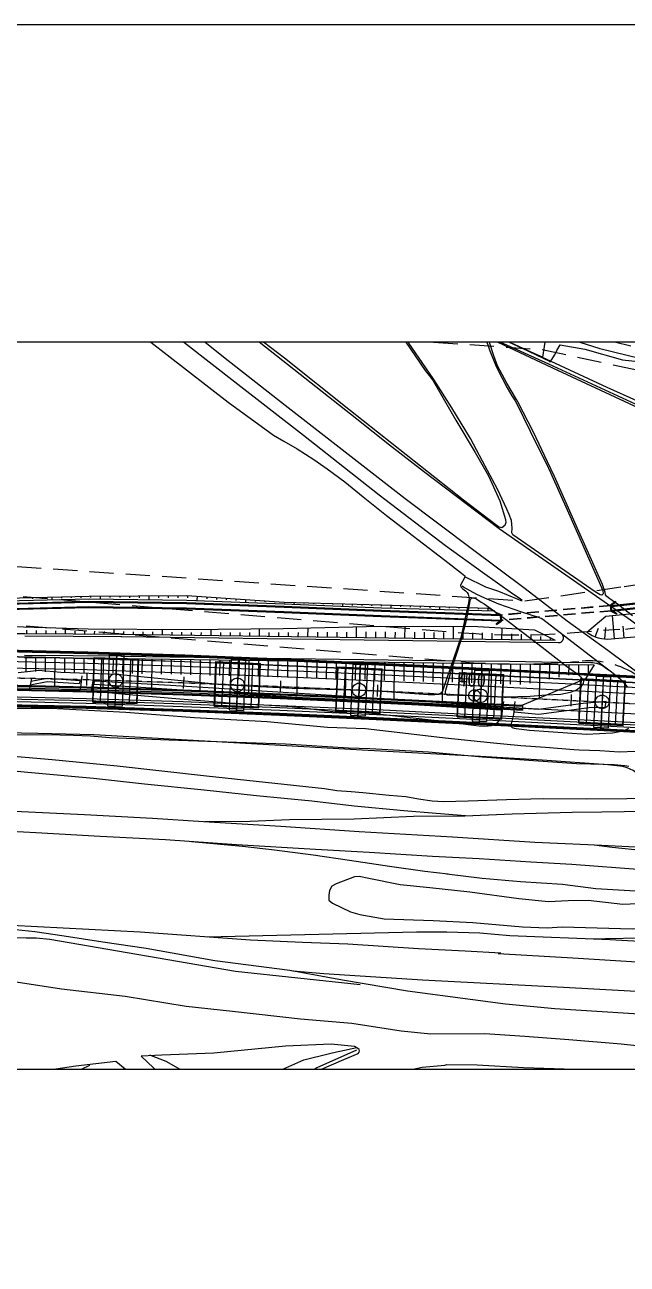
# Model space of a CAD drawing. Header units: millimetres. Extents: x 8678 to 9474, y 1103 to 1809.
# Drawn here: x 8921.5 to 9045.7, y 1363.4 to 1619.1 of the extents above; entities that cross this region are included whole.
import ezdxf
from ezdxf.xclip import XClip

# ---------------------------------------------------------------- set-up
doc = ezdxf.new("R2010")
doc.units = ezdxf.units.MM
doc.header["$LTSCALE"] = 10
doc.header["$MEASUREMENT"] = 0
doc.header["$XCLIPFRAME"] = 2
for name, pattern in [('CENTER', [2, 1.25, -0.25, 0.25, -0.25]), ('DASHED', [0.75, 0.5, -0.25]), ('HIDDEN', [0.375, 0.25, -0.125])]:
    doc.linetypes.add(name, pattern=pattern)
for name, color, linetype in [('TN-CABL', 4, 'Continuous'), ('TZ-BASE', 253, 'Continuous'), ('TZ-CABL', 4, 'Continuous')]:
    doc.layers.add(name, color=color, linetype=linetype)
doc.layers.add('TX-PAPR', color=2, linetype='Continuous', plot=False)
doc.styles.get("Standard").update_dxf_attribs({"font": 'GulimChe.ttf'})
doc.linetypes.add('ZIGZAG', pattern='A,0.0001,-0.2,[131,ltypeshp.shx,S=0.2,R=0,X=-0.2,Y=0],-0.4,[131,ltypeshp.shx,S=0.2,R=180,X=0.2,Y=0],-0.2', length=0.8001)

# ---------------------------------------------------------------- blocks, each defined once
blk = doc.blocks.new('JD-SHSSDFHSH4')
at = {"layer": 'TZ-BASE', "linetype": 'DASHED'}
for p, q in [((228.74, 76.53), (273.64, 73.48)), ((273.64, 73.48), (293.16, 69.29)), ((90.52, 33.81), (270.11, 21.6)), ((290.59, 24.61), (330.86, 30.53)), ((270.11, 21.6), (290.59, 24.61))]:
    blk.add_line(p, q, dxfattribs=at)
at = {"layer": 'TZ-BASE'}
for p, q in [((168.55, 22.29), (168.56, 22.02)), ((170.55, 22.34), (170.56, 22.07)), ((172.55, 22.39), (172.57, 21.84)), ((174.55, 22.44), (174.56, 22.17)), ((176.55, 22.49), (176.56, 22.22)), ((178.55, 22.54), (178.56, 22.26)), ((180.55, 22.58), (180.55, 22.3)), ((182.55, 22.6), (182.55, 22)), ((184.55, 22.61), (184.55, 22.29)), ((186.55, 22.62), (186.55, 22.29)), ((188.55, 22.63), (188.55, 22.28)), ((190.55, 22.65), (190.55, 22.28)), ((192.55, 22.66), (192.55, 21.88)), ((194.55, 22.67), (194.55, 22.26)), ((196.55, 22.69), (196.55, 22.26)), ((198.55, 22.7), (198.55, 22.25)), ((200.55, 22.7), (200.52, 22.24)), ((202.54, 22.57), (202.49, 21.7)), ((204.54, 22.43), (204.51, 22.03)), ((206.54, 22.29), (206.51, 21.92)), ((208.53, 22.16), (208.51, 21.82)), ((210.53, 22.02), (210.5, 21.71)), ((212.52, 21.89), (212.48, 21.32)), ((214.52, 21.75), (214.5, 21.5)), ((216.51, 21.61), (216.5, 21.39)), ((218.51, 21.48), (218.49, 21.29)), ((220.5, 21.34), (220.5, 21.18)), ((222.5, 21.29), (222.49, 20.94)), ((224.5, 21.23), (224.5, 21.05)), ((226.5, 21.18), (226.5, 20.98)), ((228.5, 21.13), (228.49, 20.91)), ((230.5, 21.07), (230.49, 20.84)), ((232.5, 21.02), (232.49, 20.53)), ((234.5, 20.96), (234.49, 20.7)), ((236.5, 20.91), (236.49, 20.64)), ((238.5, 20.85), (238.49, 20.57)), ((240.5, 20.8), (240.49, 20.5)), ((242.49, 20.74), (242.48, 20.14)), ((244.49, 20.68), (244.48, 20.38)), ((246.49, 20.62), (246.48, 20.33)), ((248.49, 20.56), (248.48, 20.27)), ((250.49, 20.5), (250.48, 20.21)), ((288.8, 21.48), (287.77, 20.76)), ((287.88, 19.42), (287.77, 20.76)), ((288.82, 21.31), (287.93, 20.68)), ((288.03, 19.52), (287.93, 20.68)), ((288.8, 21.48), (288.82, 21.31)), ((252.49, 20.44), (252.47, 19.87)), ((254.49, 20.37), (254.48, 20.09)), ((256.49, 20.31), (256.48, 20.04)), ((258.49, 20.25), (258.48, 19.98)), ((260.49, 20.19), (260.48, 19.92)), ((262.49, 20.13), (262.47, 19.59)), ((264.01, 19.34), (265.15, 18.8)), ((264.03, 19.16), (264.01, 19.34)), ((264.03, 19.16), (265.01, 18.7)), ((265.01, 18.7), (265.11, 17.54)), ((265.15, 18.8), (265.27, 17.46)), ((289.03, 18.88), (287.88, 19.42)), ((289.01, 19.06), (288.03, 19.52)), ((288.56, 13.84), (288.14, 18.62)), ((289.01, 19.06), (289.03, 18.88)), ((167.38, 14.9), (167.39, 15.57)), ((169.38, 14.89), (169.39, 15.54)), ((171.38, 14.88), (171.39, 15.5)), ((173.38, 14.87), (173.39, 15.47)), ((175.38, 14.86), (175.39, 16.01)), ((177.38, 14.85), (177.39, 15.4)), ((179.38, 14.83), (179.39, 15.36)), ((185.38, 14.76), (185.4, 15.83)), ((195.38, 14.63), (195.4, 15.74)), ((205.38, 14.49), (205.4, 15.76)), ((215.38, 14.35), (215.4, 15.87)), ((225.38, 14.22), (225.4, 16.05)), ((235.38, 14.08), (235.41, 16.3)), ((245.38, 13.94), (245.41, 16.4)), ((255.38, 13.81), (255.41, 16.37)), ((264.22, 16.92), (265.11, 17.54)), ((264.24, 16.74), (264.22, 16.92)), ((264.24, 16.74), (265.27, 17.46)), ((265.38, 13.67), (265.41, 16.07)), ((284.62, 14.23), (285.27, 16)), ((286.56, 13.79), (286.77, 16.15)), ((290.55, 14.01), (290.34, 16.42)), ((181.38, 14.8), (181.39, 15.34)), ((183.38, 14.78), (183.39, 15.32)), ((187.38, 14.74), (187.39, 15.28)), ((189.38, 14.71), (189.39, 15.25)), ((191.38, 14.68), (191.39, 15.23)), ((193.38, 14.65), (193.39, 15.21)), ((197.38, 14.6), (197.39, 15.16)), ((199.38, 14.57), (199.39, 15.14)), ((201.38, 14.54), (201.39, 15.13)), ((203.38, 14.52), (203.39, 15.13)), ((207.38, 14.46), (207.39, 15.12)), ((209.38, 14.44), (209.39, 15.12)), ((211.38, 14.41), (211.39, 15.12)), ((213.38, 14.38), (213.39, 15.11)), ((217.38, 14.33), (217.39, 15.11)), ((219.38, 14.3), (219.39, 15.11)), ((221.38, 14.27), (221.39, 15.11)), ((223.38, 14.24), (223.39, 15.12)), ((227.38, 14.19), (227.39, 15.15)), ((229.38, 14.16), (229.39, 15.16)), ((231.38, 14.13), (231.39, 15.17)), ((233.38, 14.11), (233.39, 15.18)), ((237.38, 14.05), (237.39, 15.2)), ((239.38, 14.02), (239.39, 15.21)), ((241.38, 14), (241.39, 15.21)), ((243.38, 13.97), (243.39, 15.19)), ((247.38, 13.92), (247.39, 15.16)), ((249.38, 13.89), (249.39, 15.14)), ((251.38, 13.86), (251.39, 15.12)), ((253.38, 13.83), (253.39, 15.11)), ((257.38, 13.78), (257.39, 15.07)), ((259.38, 13.75), (259.39, 15.05)), ((261.38, 13.72), (261.39, 15.01)), ((263.38, 13.7), (263.39, 14.94)), ((267.38, 13.64), (267.39, 14.8)), ((269.38, 13.61), (269.39, 14.73)), ((271.38, 13.59), (271.39, 14.65)), ((273.38, 13.56), (273.39, 14.29)), ((275.37, 13.53), (275.38, 14.02)), ((184.4, 10.49), (184.06, 0)), ((184.4, 10.49), (187.4, 10.39)), ((185.89, 10.91), (185.52, -0.52)), ((185.94, 10.91), (185.57, -0.52)), ((187.4, 10.39), (187.06, -0.1)), ((167.17, 9.91), (167.16, 7.05)), ((169.17, 9.89), (169.16, 7.02)), ((171.17, 9.88), (171.15, 6.99)), ((173.17, 9.87), (173.14, 4.04)), ((175.17, 9.86), (175.15, 6.93)), ((177.17, 9.85), (177.14, 6.9)), ((179.17, 9.83), (179.14, 6.87)), ((180.99, 0.75), (181.28, 9.94)), ((181.09, 0.84), (181.38, 9.84)), ((181.17, 9.81), (181.14, 6.82)), ((181.28, 9.94), (190.48, 9.64)), ((181.38, 9.84), (190.38, 9.55)), ((182.59, 0.79), (182.88, 9.79)), ((183.17, 9.78), (183.1, 3.78)), ((185.17, 9.76), (185.14, 6.74)), ((187.17, 9.74), (187.13, 6.69)), ((188.59, 0.6), (188.88, 9.6)), ((189.17, 9.71), (189.13, 6.65)), ((190.09, 0.55), (190.38, 9.55)), ((190.18, 0.45), (190.48, 9.64)), ((191.17, 9.68), (191.13, 6.6)), ((193.17, 9.66), (193.08, 3.46)), ((195.17, 9.63), (195.13, 6.51)), ((197.17, 9.6), (197.13, 6.47)), ((199.17, 9.57), (199.13, 6.42)), ((201.17, 9.55), (201.13, 6.37)), ((203.17, 9.52), (203.08, 3.11)), ((205.17, 9.49), (205.12, 6.26)), ((206.04, -0.11), (206.4, 9.09)), ((206.14, -0.01), (206.5, 8.98)), ((206.4, 9.09), (215.59, 8.73)), ((206.5, 8.98), (215.49, 8.63)), ((207.17, 9.47), (207.12, 6.21)), ((207.64, -0.07), (208, 8.92)), ((209.52, 9.61), (209.11, -0.88)), ((209.17, 9.44), (209.12, 6.16)), ((209.52, 9.61), (212.52, 9.5)), ((211.02, 10.03), (210.57, -1.41)), ((211.07, 10.02), (210.62, -1.41)), ((211.17, 9.41), (211.12, 6.1)), ((212.52, 9.5), (212.11, -1)), ((213.17, 9.38), (213.08, 2.72)), ((213.64, -0.31), (213.99, 8.69)), ((215.17, 9.36), (215.12, 6)), ((215.14, -0.36), (215.49, 8.63)), ((215.23, -0.47), (215.59, 8.73)), ((217.17, 9.33), (217.12, 5.95)), ((219.17, 9.3), (219.12, 5.89)), ((221.17, 9.27), (221.12, 5.84)), ((223.17, 9.25), (223.07, 2.31)), ((225.17, 9.22), (225.12, 5.72)), ((227.17, 9.19), (227.12, 5.66)), ((229.17, 9.16), (229.12, 5.6)), ((231.1, -1.15), (231.51, 8.04)), ((231.17, 9.14), (231.12, 5.54)), ((231.2, -1.06), (231.61, 7.93)), ((231.51, 8.04), (240.7, 7.63)), ((231.61, 7.93), (240.6, 7.53)), ((232.7, -1.12), (233.1, 7.87)), ((233.17, 9.11), (233.07, 1.86)), ((234.64, 8.55), (234.17, -1.94)), ((234.64, 8.55), (237.63, 8.42)), ((235.17, 9.08), (235.12, 5.43)), ((236.13, 8.95), (235.62, -2.48)), ((236.18, 8.95), (235.67, -2.48)), ((237.17, 9.05), (237.11, 5.37)), ((237.63, 8.42), (237.16, -2.07)), ((239.16, 9.03), (239.11, 5.31)), ((241.16, 9), (241.11, 5.25)), ((243.16, 8.97), (243.06, 1.4)), ((245.16, 8.95), (245.11, 5.13)), ((247.16, 8.92), (247.11, 5.06)), ((249.16, 8.89), (249.11, 5)), ((251.16, 8.86), (251.11, 4.94)), ((253.16, 8.84), (253.06, 0.92)), ((255.16, 8.81), (255.11, 4.82)), ((257.16, 8.78), (257.11, 4.75)), ((259.16, 8.75), (259.11, 4.69)), ((261.23, 7.75), (260.65, -3.67)), ((261.28, 7.75), (260.7, -3.68)), ((261.16, 8.73), (261.11, 4.63)), ((263.16, 8.7), (263.05, 0.43)), ((265.16, 8.67), (265.11, 4.5)), ((267.16, 8.64), (267.1, 4.44)), ((269.16, 8.62), (269.1, 4.37)), ((271.16, 8.59), (271.11, 4.64)), ((273.16, 8.56), (273.07, 1.54)), ((275.16, 8.53), (275.12, 5.46)), ((277.16, 8.51), (277.13, 5.86)), ((279.16, 8.48), (279.13, 6.27)), ((281.16, 8.45), (281.14, 6.68)), ((283.16, 8.43), (283.13, 6.37)), ((179.75, 4.19), (179.82, 6.59)), ((199.73, 3.54), (199.82, 5.94)), ((219.71, 2.76), (219.81, 5.16)), ((238.7, -1.39), (239.1, 7.6)), ((240.2, -1.46), (240.6, 7.53)), ((240.29, -1.56), (240.7, 7.63)), ((256.14, -2.33), (256.6, 6.86)), ((256.24, -2.23), (256.7, 6.76)), ((256.6, 6.86), (265.79, 6.4)), ((256.7, 6.76), (265.69, 6.3)), ((257.74, -2.31), (258.2, 6.68)), ((259.73, 7.36), (259.2, -3.13)), ((259.73, 7.36), (262.73, 7.2)), ((262.73, 7.2), (262.2, -3.28)), ((263.73, -2.61), (264.19, 6.38)), ((265.23, -2.68), (265.69, 6.3)), ((265.33, -2.79), (265.79, 6.4)), ((281.2, -3.59), (281.67, 5.59)), ((281.3, -3.5), (281.76, 5.49)), ((281.67, 5.59), (290.86, 5.12)), ((281.76, 5.49), (290.75, 5.03)), ((282.8, -3.57), (283.26, 5.41)), ((284.8, 6.09), (284.26, -4.4)), ((284.8, 6.09), (287.79, 5.93)), ((286.29, 6.48), (285.71, -4.95)), ((286.34, 6.48), (285.76, -4.95)), ((287.79, 5.93), (287.26, -4.55)), ((290.39, -4.06), (290.86, 5.12)), ((239.68, 1.87), (239.8, 4.27)), ((259.66, 0.9), (259.78, 3.3)), ((259.66, 0.9), (259.78, 3.3)), ((288.79, -3.88), (289.25, 5.11)), ((290.29, -3.96), (290.75, 5.03)), ((180.99, 0.75), (190.18, 0.45)), ((181.09, 0.84), (190.09, 0.55)), ((279.63, -0.11), (279.75, 2.29)), ((184.06, 0), (187.06, -0.1)), ((206.04, -0.11), (215.23, -0.47)), ((206.14, -0.01), (215.14, -0.36)), ((209.11, -0.88), (212.11, -1)), ((231.1, -1.15), (240.29, -1.56)), ((231.2, -1.06), (240.2, -1.46)), ((234.17, -1.94), (237.16, -2.07)), ((256.14, -2.33), (265.33, -2.79)), ((256.24, -2.23), (265.23, -2.68)), ((259.2, -3.13), (262.2, -3.28)), ((281.2, -3.59), (290.39, -4.06)), ((281.3, -3.5), (290.29, -3.96)), ((284.26, -4.4), (287.26, -4.55))]:
    blk.add_line(p, q, dxfattribs=at)
at = {"layer": 'TZ-BASE', "linetype": 'HIDDEN'}
for p, q in [((287.93, 20.68), (265.01, 18.7)), ((287.93, 20.6), (265.02, 18.62)), ((288.02, 19.6), (265.1, 17.62)), ((288.03, 19.52), (265.11, 17.54))]:
    blk.add_line(p, q, dxfattribs=at)
at = {"layer": 'TZ-BASE', "linetype": 'Continuous'}
blk.add_line((269.63, 0.1), (269.58, -0.9), dxfattribs=at)
at = {"layer": 'TZ-BASE', "flags": 128}
for points, elevation in [([(195.17, 91.17), (190.35, 94.65), (189.68, 95.14), (188.68, 95.86), (187.68, 96.58), (186.75, 97.26), (186.27, 97.96), (186.06, 98.88), (185.86, 99.54), (185.14, 100.17), (184.27, 100.72), (183.28, 101.22), (181.41, 102.36), (180.49, 102.9), (180.44, 103.08), (180.75, 103.43), (181.91, 103.05), (183.45, 102.42), (186.35, 101.08), (190.19, 99.44), (197.61, 96.39), (206.17, 94.56), (218.82, 91.03), (230.89, 87.45), (231.07, 87.35), (239.73, 85.1), (247.78, 82.8), (247.78, 82.8), (247.78, 82.8), (251.35, 81.73), (252.83, 81.33), (253.8, 80.87), (254.99, 80.42), (256.81, 79.52), (258.62, 78.7), (261.63, 77.41), (269.52, 73.77), (275.15, 71.04), (275.25, 70.89), (275.67, 71.41), (276.23, 72.31), (276.54, 72.95), (276.66, 73.27), (277.39, 74.45), (282.5, 73.54), (290.23, 71.35), (295.99, 70.75)], 35), ([(4.26, -42), (7.07, -41.78), (10.87, -41.52), (13.86, -41.35), (16.53, -41.27), (47.12, -41.94), (54.16, -42.09), (61.18, -42.31), (74.79, -42.97), (87.29, -43.81), (97.98, -44.4), (107.29, -44.73), (116.29, -45.16), (129.33, -46.11), (141.28, -46.54), (162.4, -47.8), (167.27, -47.87), (169.34, -47.92), (172.14, -48.19), (210.42, -54.78)], 40), ([(210.42, -54.78), (236.11, -57.5)], 40)]:
    blk.add_lwpolyline(points, dxfattribs=dict(at, elevation=elevation))
at = {"layer": 'TZ-BASE'}
for points, elevation in [([(301.97, 10.17), (291.9, 17.63), (275.36, 29.13), (264.78, 36.5), (249.23, 48.3), (242.18, 53.75), (235.45, 59.12), (210.34, 78.9), (196.52, 90.02), (195.17, 91.17)], 35), ([(299.22, -18.84), (296.57, -18.62), (296.16, -18.46), (295.8, -18.02), (294.94, -15.82), (294.57, -15.23), (293.51, -14.21), (292.4, -13.37), (291.23, -12.83), (290.31, -12.56), (287.21, -12.19), (273.68, -11.21), (260.98, -10.51), (237.78, -9.28), (181.24, -5.99), (169.7, -5.74), (146.12, -5.28), (126.03, -4.34), (113.24, -3.85)], 40), ([(244.41, -36.97), (237.94, -35.63), (235.95, -35.27), (234.94, -35.3), (231.17, -36.74), (230.28, -37.2), (229.83, -38.1), (229.66, -39.09), (229.71, -40.09), (230.44, -40.77), (234.11, -42.54), (236.09, -43.05), (241.06, -43.96), (251.19, -44.29)], 40), ([(251.19, -44.29), (259.38, -44.75), (269.64, -45.65), (274.73, -45.83), (277.78, -45.64), (292.2, -46.05), (300.41, -45.91), (308.73, -45.28), (318.98, -44.44), (323.97, -43.56), (323.27, -42.84), (318.2, -41.99), (306.84, -41.62), (293.34, -40.87), (290.31, -40.99), (283.15, -40.22), (279.06, -40.26), (274.95, -40.45), (268.86, -39.83), (258.73, -38.49), (250.53, -37.6), (244.41, -36.97)], 40)]:
    blk.add_lwpolyline(points, dxfattribs=dict(at, elevation=elevation))
at = {"layer": 'TZ-BASE', "linetype": 'DASHED', "flags": 128}
for points in [[(-4.24, 41.87, -0.001819), (4.14, 41.72), (26.4, 41.22, -0.058052), (61.47, 36.34), (78.22, 31.98, 0.043049), (103.13, 27.75), (257.19, 15.06, 0.040081), (279.43, 15.01), (289.68, 15.81)], [(-3.63, 35.86, -0.001666), (4.01, 35.72), (26.27, 35.22, -0.058052), (59.96, 30.53), (76.71, 26.18, 0.043049), (102.63, 21.77), (256.69, 9.08, 0.040081), (279.9, 9.03), (281.21, 9.13)], [(290.83, 15.8), (313.81, 19.02, -0.046234), (342.01, 20.34), (380.02, 18.61)]]:
    blk.add_lwpolyline(points, format="xyb", dxfattribs=at)
at = {"layer": 'TZ-BASE'}
for points in [[(287.93, 20.69), (300.5, 22.05), (306.6, 22.41), (326.59, 23.36), (346.57, 24.66), (366.73, 25.17), (387, 25.83), (401.07, 25.1), (420.96, 23.71), (440.82, 22.86), (460.66, 21.87), (480.44, 20.72), (500.19, 19.74), (519.95, 18.51), (526.86, 17.9), (538.22, 9.5), (543.33, 2.58)], [(287.94, 20.49), (300.52, 21.85), (306.61, 22.21), (326.6, 23.16), (346.58, 24.46), (366.74, 24.97), (387, 25.63), (401.06, 24.9), (420.95, 23.51), (440.81, 22.66), (460.65, 21.67), (480.43, 20.52), (500.18, 19.55), (519.94, 18.31), (526.78, 17.71), (538.08, 9.35), (543.16, 2.48)], [(288.01, 19.7), (300.58, 21.05), (306.66, 21.41), (326.64, 22.36), (346.62, 23.66), (366.76, 24.17), (386.99, 24.82), (401.01, 24.1), (420.9, 22.71), (440.77, 21.86), (460.61, 20.87), (480.39, 19.72), (500.14, 18.75), (519.88, 17.52), (526.49, 16.93), (537.5, 8.78), (542.47, 2.07)], [(288.03, 19.5), (300.6, 20.85), (306.67, 21.21), (326.66, 22.16), (346.63, 23.46), (366.77, 23.97), (386.99, 24.62), (401, 23.9), (420.89, 22.51), (440.76, 21.66), (460.59, 20.67), (480.38, 19.52), (500.13, 18.55), (519.86, 17.32), (526.42, 16.74), (537.36, 8.64), (542.29, 1.96)], [(-1.32, 13.05), (18.75, 15.51), (38.92, 17.18), (59.14, 18.03), (79.4, 18.63), (99.54, 19.23), (119.71, 19.84), (139.88, 20.44), (160.04, 21.04), (180.22, 21.53), (200.36, 21.28), (220.45, 20.52), (240.51, 19.7), (264.85, 18.78)], [(-1.3, 12.85), (18.77, 15.31), (38.94, 16.98), (59.15, 17.83), (79.4, 18.43), (99.54, 19.03), (119.72, 19.64), (139.88, 20.24), (160.05, 20.84), (180.22, 21.33), (200.35, 21.08), (220.44, 20.32), (240.5, 19.5), (265.02, 18.57)], [(-1.21, 11.95), (18.86, 14.42), (38.99, 16.08), (59.18, 16.93), (79.43, 17.53), (99.57, 18.13), (119.74, 18.74), (139.91, 19.34), (160.07, 19.94), (180.22, 20.43), (200.33, 20.18), (220.41, 19.42), (240.47, 18.6), (265.1, 17.67)], [(-1.19, 11.75), (18.88, 14.22), (39, 15.88), (59.19, 16.73), (79.44, 17.33), (99.57, 17.93), (119.75, 18.54), (139.92, 19.14), (160.08, 19.74), (180.22, 20.23), (200.33, 19.98), (220.4, 19.22), (240.46, 18.4), (265.02, 17.47)], [(-1.09, 10.76), (18.77, 14.15), (39.13, 14.05), (59.44, 11.98), (79.42, 16.61), (99.61, 15.62), (119.74, 16.19), (139.88, 18.07), (159.99, 16.44), (180.08, 15.88), (200.17, 15.7), (220.26, 15.93), (240.36, 16.42), (260.42, 16.35), (272.08, 15.68), (276.37, 13.52)], [(59.44, 11.98), (66.87, 12.39), (76.87, 12.9), (86.87, 13.34), (96.88, 13.73), (106.89, 14.07), (116.9, 14.35), (126.91, 14.57), (136.92, 14.74), (146.93, 14.85), (156.95, 14.91), (166.96, 14.91), (176.98, 14.85), (186.79, 14.74), (186.99, 14.74), (196.99, 14.61), (206.99, 14.47), (216.99, 14.33), (226.99, 14.19), (236.98, 14.06), (246.98, 13.92), (256.98, 13.78), (266.98, 13.65), (276.37, 13.52)], [(166.95, 9.91), (176.93, 9.85), (186.73, 9.75), (186.92, 9.74), (196.92, 9.61), (206.92, 9.47), (216.92, 9.33), (226.92, 9.19), (236.92, 9.06), (246.91, 8.92), (256.91, 8.78), (266.91, 8.65), (276.91, 8.51), (284.36, 8.41)], [(-0.21, 2.04), (19.74, 3.89), (39.72, 5.41), (59.72, 6.6), (78.58, 7.42), (79.74, 7.46), (99.76, 7.99), (119.78, 8.22), (139.81, 8.18), (159.83, 7.91), (179.84, 7.44), (199.85, 6.79), (219.85, 6.01), (239.84, 5.11), (259.82, 4.15), (279.8, 3.14), (286.79, 2.78), (379.66, -1.98)], [(284.36, 8.41), (282.63, 5.54), (269.63, 0.1)], [(0.21, -2.04), (0.21, -2.04), (20.09, -0.19), (39.99, 1.32), (59.93, 2.51), (78.73, 3.32), (79.86, 3.36), (99.83, 3.89), (119.8, 4.12), (139.78, 4.08), (159.75, 3.81), (179.73, 3.34), (199.7, 2.69), (219.67, 1.91), (239.64, 1.02), (259.62, 0.05), (279.59, -0.96), (286.59, -1.32), (379.46, -6.07)], [(10.07, -0.4), (39.96, 1.87), (59.9, 3.06), (78.71, 3.87), (79.85, 3.91), (99.82, 4.44), (119.8, 4.67), (139.78, 4.63), (159.76, 4.36), (179.74, 3.89), (199.72, 3.24), (219.7, 2.46), (239.67, 1.57), (259.64, 0.6), (269.63, 0.1)], [(10.09, -0.6), (39.97, 1.67), (59.91, 2.86), (78.72, 3.67), (79.85, 3.71), (99.83, 4.24), (119.8, 4.47), (139.78, 4.43), (159.76, 4.16), (179.74, 3.69), (199.71, 3.04), (219.69, 2.26), (239.66, 1.37), (259.63, 0.4), (269.62, -0.1)], [(10.14, -1.2), (40.01, 1.07), (59.94, 2.26), (78.74, 3.07), (79.87, 3.11), (99.84, 3.64), (119.8, 3.87), (139.78, 3.83), (159.75, 3.56), (179.72, 3.09), (199.69, 2.44), (219.66, 1.66), (239.63, 0.77), (259.6, -0.2), (269.59, -0.7)], [(10.15, -1.4), (40.03, 0.87), (59.95, 2.06), (78.75, 2.87), (79.88, 2.91), (99.84, 3.44), (119.81, 3.67), (139.77, 3.63), (159.74, 3.36), (179.72, 2.89), (199.69, 2.24), (219.65, 1.46), (239.62, 0.57), (259.59, -0.4), (269.58, -0.9)], [(154.36, -12.51), (167.64, -13.74), (181.17, -14.98), (191.64, -16.11), (203.99, -17.39), (214.78, -18.5), (226.15, -19.66), (234.91, -20.66), (245.11, -21.61), (251.82, -22.15), (257.89, -22.65)], [(297.17, -29.41), (283.1, -28.7), (272.13, -28.23), (255.15, -27.14), (235.9, -25.99), (219.77, -24.89), (203.81, -23.93), (193.32, -23.28), (179.31, -22.5), (166.32, -21.93), (153.47, -21.16), (140.55, -20.49), (126.22, -19.56), (115.33, -18.9), (102.79, -18.44), (90.11, -17.66), (76.69, -17.4), (64.8, -17.06), (54.46, -17.02), (41.68, -16.94), (30.27, -17.16), (17.84, -17.47), (6.14, -17.97), (1.84, -18.17)], [(156.49, -25.45), (169.25, -26.15), (182.51, -26.91), (195.99, -27.63), (210.64, -28.63), (226.96, -29.57), (238.01, -30.23), (251.05, -31.05), (260.69, -31.54), (271.3, -32.23), (279.76, -32.7), (294.32, -33.76)], [(204.1, -23.89), (213.45, -23.84), (221.55, -23.49), (234.93, -23.32), (247.11, -22.81), (257.73, -22.74), (267.47, -22.32), (279.87, -22), (286, -21.92), (299.85, -21.68)], [(201.33, -28.01), (211.85, -28.99), (211.85, -28.99), (218.45, -29.74), (226.46, -30.8), (233.93, -31.87), (233.93, -31.87), (242.22, -33.08), (249.45, -34.13), (254.26, -34.69)], [(284.42, -28.72), (288.13, -29.17), (294.78, -29.9), (301.73, -30.84), (301.73, -30.84), (308.64, -31.83), (315.33, -32.8), (315.33, -32.8), (315.33, -32.8), (323.07, -34.01), (328.35, -34.69), (338.74, -35.94), (343.22, -36.47)], [(254, -34.69), (261.27, -35.61), (269.2, -36.27), (277.86, -36.85), (284.73, -37.68), (400.6, -44.52), (433.97, -46.34), (468.06, -48.35), (610.34, -56.78), (627.69, -57.15), (657.15, -56.48), (674.53, -56.58)], [(283.06, -48.07), (294.06, -47.89), (330.53, -45.42), (361.35, -43.43), (372.34, -42.86)], [(204.6, -47.67), (247.77, -46.65), (254.04, -46.64), (260.79, -46.89), (267.01, -47.39), (287.72, -48.26), (308.09, -49.42), (327.55, -50.54), (347.32, -51.86), (365.21, -52.86), (378.31, -53.68), (380.91, -54.04), (405.86, -55.58), (432.59, -57.05), (446.27, -57.8), (485.03, -60.16), (554.25, -64.3), (635.23, -68.94), (660.14, -71.23), (676.05, -73.19), (682.7, -74.43), (709.12, -77.82)], [(264.57, -51.09), (279.96, -51.99), (304.19, -53.55), (327.02, -54.92), (357.16, -56.69), (368.86, -57.37), (376.02, -58.02), (431.99, -61.4)], [(709.38, -81.5), (703.94, -81.72), (693.59, -81.9), (681.83, -81.77), (661.98, -80.82), (633.44, -78.95), (500.54, -71.18), (431.21, -67.09), (303.09, -59.53), (278.05, -58.11), (248.97, -56.62), (228.63, -55.31), (222.27, -54.77)]]:
    blk.add_lwpolyline(points, dxfattribs=at)
at = {"layer": 'TZ-BASE', "linetype": 'Continuous'}
for points in [[(-1.78, 17.56), (18.4, 19.75), (38.62, 21.57), (59.03, 20.01), (79.19, 23.19), (99.51, 21.07), (119.71, 22.59), (139.94, 24.69), (160.09, 22.09), (180.27, 22.58), (200.42, 22.71), (220.49, 21.34), (240.56, 20.8), (262.6, 20.13), (263.85, 19.56)], [(282.86, 15.17), (286.79, 18.49), (300.68, 19.85), (306.72, 20.21), (326.71, 21.16), (346.67, 22.46), (366.79, 22.97), (386.98, 23.62), (400.94, 22.9), (420.84, 21.51), (440.71, 20.67), (460.54, 19.67), (480.32, 18.52), (500.07, 17.55), (519.79, 16.32), (526.09, 15.76), (537.36, 8.64)], [(-1.37, 13.54), (18.72, 16.01), (38.89, 17.68), (59.1, 18.53), (79.33, 19.13), (99.53, 19.73), (119.72, 20.34), (139.91, 20.94), (160.08, 21.54), (180.25, 22.03), (200.38, 21.78), (220.48, 21.02), (240.54, 20.2), (263.85, 19.56)]]:
    blk.add_lwpolyline(points, dxfattribs=at)
at = {"layer": 'TZ-BASE'}
for points in [[(282.86, 15.17, 0.179242), (287.88, 13.78), (359.61, 19.98, -0.033862), (414.06, 20.99), (526.12, 15.47), (537.36, 8.64)], [(166.96, 14.41), (176.97, 14.35), (186.79, 14.24), (186.98, 14.24), (196.98, 14.11), (206.98, 13.97), (216.98, 13.83), (226.98, 13.69), (236.98, 13.56), (246.98, 13.42), (256.98, 13.28), (266.97, 13.15), (276.97, 13.01), (277.04, 13.01, 0.723451), (277.66, 14.81), (276.56, 15.64)], [(166.95, 10.41), (176.94, 10.35), (186.74, 10.25), (186.93, 10.24), (196.93, 10.11), (206.93, 9.97), (216.92, 9.83), (226.92, 9.69), (236.92, 9.56), (246.92, 9.42), (256.92, 9.28), (266.92, 9.15), (276.92, 9.01), (283.69, 8.92, -0.160638), (286.65, 7.9), (287.32, 7.39)]]:
    blk.add_lwpolyline(points, format="xyb", dxfattribs=at)
at = {"layer": 'TZ-BASE', "flags": 128}
for points in [[(-0.58, 5.69), (19.43, 7.55), (39.47, 9.08), (59.53, 10.27), (78.43, 11.08), (79.63, 11.13), (99.69, 11.66), (119.77, 11.89), (139.84, 11.85), (159.9, 11.58), (179.95, 11.1), (199.98, 10.46), (220, 9.67), (240.01, 8.78), (260, 7.81), (279.98, 6.8), (286.98, 6.44), (382.57, 1.55), (386.17, 1.37)], [(-0.56, 5.49), (19.45, 7.35), (39.48, 8.88), (59.54, 10.07), (78.44, 10.88), (79.63, 10.93), (99.69, 11.46), (119.77, 11.69), (139.84, 11.65), (159.89, 11.38), (179.94, 10.9), (199.97, 10.26), (219.99, 9.47), (240, 8.58), (259.99, 7.61), (279.97, 6.6), (286.97, 6.24), (382.56, 1.35), (386.16, 1.17)], [(-0.44, 4.33), (19.55, 6.19), (39.56, 7.71), (59.6, 8.9), (78.49, 9.71), (79.67, 9.76), (99.71, 10.29), (119.77, 10.52), (139.83, 10.48), (159.87, 10.21), (179.91, 9.74), (199.93, 9.09), (219.94, 8.3), (239.94, 7.41), (259.93, 6.44), (279.91, 5.43), (286.91, 5.08), (382.5, 0.18), (386.1, 0)], [(0.44, -4.33), (0.44, -4.33), (20.28, -2.48), (40.15, -0.97), (60.04, 0.21), (78.82, 1.02), (79.94, 1.06), (99.88, 1.59), (119.81, 1.82), (139.76, 1.78), (159.71, 1.51), (179.66, 1.04), (199.62, 0.39), (219.58, -0.39), (239.54, -1.28), (259.5, -2.24), (279.47, -3.25), (286.47, -3.61), (382.06, -8.51), (385.65, -8.69)], [(0.56, -5.49), (0.56, -5.49), (20.38, -3.65), (40.23, -2.14), (60.1, -0.96), (78.87, -0.15), (79.97, -0.11), (99.9, 0.42), (119.82, 0.65), (139.75, 0.61), (159.69, 0.34), (179.63, -0.13), (199.58, -0.77), (219.53, -1.56), (239.48, -2.45), (259.44, -3.41), (279.41, -4.42), (286.41, -4.78), (382, -9.68), (385.59, -9.86)], [(0.58, -5.69), (0.58, -5.69), (20.4, -3.85), (40.24, -2.34), (60.11, -1.16), (78.88, -0.35), (79.98, -0.31), (99.9, 0.22), (119.82, 0.45), (139.75, 0.41), (159.68, 0.14), (179.63, -0.33), (199.57, -0.97), (219.52, -1.76), (239.47, -2.65), (259.43, -3.61), (279.4, -4.62), (286.4, -4.98), (381.99, -9.88), (385.58, -10.06)], [(4.08, -40.25), (14.75, -39.96), (38.88, -39.93), (59.36, -40.31), (85.37, -41.3), (86.32, -41.35), (97.72, -41.67), (115.75, -42.64), (137.25, -43.89), (158.95, -44.98), (190.79, -46.67), (213.55, -48.31), (224.22, -48.81), (233.62, -49.12), (248.17, -50.08), (257.81, -50.57), (265.12, -51)], [(152.09, -44.64), (158.57, -45.46), (163.82, -46.01), (169.05, -46.61), (175.08, -47.46), (183.1, -48.71), (192.01, -50.05), (206.14, -52.55), (221.62, -54.54), (232.48, -56.58), (245.92, -58.84), (266.12, -61.54), (276.28, -62.5), (320.74, -65.28)]]:
    blk.add_lwpolyline(points, dxfattribs=at)
at = {"layer": 'TZ-BASE', "linetype": 'CENTER', "ltscale": 0.001, "flags": 128}
blk.add_lwpolyline([(0, 0), (19.91, 1.85), (39.86, 3.37), (59.82, 4.56), (78.65, 5.37), (79.8, 5.41), (99.79, 5.94), (119.79, 6.17), (139.79, 6.13), (159.79, 5.86), (179.79, 5.39), (199.78, 4.74), (219.76, 3.96), (239.74, 3.07), (259.72, 2.1), (279.69, 1.09), (286.69, 0.73), (382.28, -4.16), (399.53, -5.04), (419.51, -6.03), (439.49, -6.97), (459.47, -7.81), (479.46, -8.52), (499.45, -9.08), (519.45, -9.46), (539.44, -9.61), (559.44, -9.51), (579.44, -9.14), (590.32, -8.8), (599.43, -8.44), (619.4, -7.42), (639.36, -6.06), (659.28, -4.37), (679.18, -2.35), (699.04, 0)], dxfattribs=at)
at = {"layer": 'TZ-BASE'}
for points in [[(172.14, 100.13, 39), (166.72, 104.36, 39)], [(166.29, 112.92, 38.29), (170.94, 111.05, 37.61), (176.4, 108.94, 37.1), (181.81, 106.97, 36.89), (183.54, 106.02, 36.86), (189.04, 103.3, 36.86), (196.75, 99.81, 36.85), (205.29, 96.7, 36.72), (214.27, 94.76, 36.71), (229.65, 90.26, 36.8), (247.68, 85.65, 36.86), (261.05, 81.85, 37.16), (269.24, 79.14, 37), (274.86, 77.35, 36.75), (280.47, 75.32, 36.09), (285.53, 73.68, 35.77), (293.77, 71.72, 35.44)], [(291.95, 74.14, 35.37), (285.73, 75.74, 35.51), (281.05, 77.32, 36.3), (280.65, 77.45, 36.42), (276.97, 78.88, 36.85), (274.67, 79.83, 37.05), (277.13, 79.92, 37.12), (283.14, 79.03, 37.02), (289.97, 77.93, 37.36), (289.97, 77.93, 37.36), (294.62, 77.34, 37.64)], [(257.46, 42.38, 34.94), (233.82, 61.09, 34.94), (220.56, 71.66, 34.94), (204.56, 83.96, 34.94), (203.34, 85.04, 34.94), (200.92, 86.97, 34.94), (187.2, 97.98, 34.94)], [(296.64, 4.37, 38.69), (295.07, 5.54, 38.7), (287.19, 11.4, 38.71), (278.85, 17.41, 38.56), (270.13, 24.1, 38.51), (259.01, 32.4, 38.52), (245.41, 42.65, 38.55), (234.27, 51.33, 38.51), (220.64, 61.91, 38.52), (207.95, 71.89, 38.52), (197.81, 80.05, 38.52), (188.33, 87.33, 38.52), (181.52, 92.75, 38.6)], [(257.77, 26.59, 36.44), (262, 24.49, 36.73), (264.65, 23.61, 37.42), (268.65, 21.96, 38.26), (269.25, 21.72, 38.32), (269.53, 21.67, 38.32), (269.11, 22.01, 38.35), (267.57, 23.09, 38.4), (261.33, 27.47, 38.54), (253.71, 32.97, 38.64), (240.09, 43.45, 38.56), (224.44, 55.75, 38.6), (210.88, 66.23, 38.5), (197.74, 76.57, 38.51), (188.86, 83.68, 38.6), (180.17, 90.35, 39.17)], [(165.56, 80.27, 36.64), (168.31, 81.92, 36.64), (171.16, 83.89, 36.64), (172.83, 85.17, 36.64), (173.59, 86.01, 36.57), (174.06, 86.64, 36.44), (174.17, 86.81, 36.46), (174.28, 86.91, 36.46), (175.01, 87.32, 36.46), (175.91, 87.31, 36.46), (176.78, 87, 36.46), (177.24, 86.69, 36.46)], [(178.6, 85.94, 36.45), (188.3, 78.63, 36.38), (196.33, 72.39, 36.38), (208.94, 62.64, 36.58), (218.28, 55.83, 36.61), (220.41, 54.58, 36.62), (223.18, 52.96, 36.61), (226.6, 50.76, 36.61), (229.36, 48.85, 36.62), (232.96, 46.15, 36.62), (236.74, 43.07, 36.63), (241.6, 39.26, 36.63), (253.58, 29.99, 36.47), (257.05, 27.32, 36.55), (257.72, 26.78, 36.55), (257.74, 26.68, 36.55), (257.74, 26.48, 36.55), (256.83, 24.85, 36.53), (256.89, 24.54, 36.52), (257.32, 24.08, 36.47), (257.86, 23.67, 36.43), (258.21, 23.38, 36.4), (258.41, 22.99, 36.4), (258.59, 22.21, 36.39), (258.47, 21.25, 36.4), (256.87, 14.08, 36.41), (253.98, 5.69, 36.42), (253.11, 2.99, 36.35), (252.78, 2.58, 36.39), (252.33, 2.32, 36.41), (251.54, 2.21, 36.41), (250.19, 2.21, 36.41), (238.81, 3.05, 36.46), (222.1, 3.55, 36.49), (207.64, 4.33, 36.38), (186, 6.46, 36.29), (174.44, 6.85, 36.47), (169.79, 7.24, 36.42), (168.18, 7.04, 36.42), (165.62, 6.78, 36.42)], [(242.22, 79.89, 34.94), (244.97, 75.9, 34.94), (249.51, 69.15, 34.94), (250.37, 68.13, 34.94), (251.17, 66.98, 34.94), (255.86, 58.91, 34.94), (259.83, 52.26, 34.94), (262.59, 47.39, 34.94), (264.97, 42.28, 34.94), (266.1, 38.38, 34.94), (266.11, 38.36, 34.94), (266.18, 37.77, 34.94), (265.98, 37.14, 34.94), (265.37, 36.72, 34.94), (264.82, 36.82, 34.94), (264.38, 37.12, 34.94), (264.09, 37.33, 34.94), (257.46, 42.38, 34.94)], [(261.76, 75.86, 34.94), (261.77, 75.85, 34.94), (262.13, 75.38, 34.94), (262.54, 74.22, 34.94), (262.87, 73.22, 34.94), (264.19, 69.98, 34.94), (265.42, 67.54, 34.94), (266.43, 65.57, 34.94), (267.43, 63.94, 34.94), (268.09, 62.91, 34.94), (268.52, 62.11, 34.94), (272.48, 53.96, 34.94), (274.51, 50.04, 34.94), (275.42, 48.11, 34.94), (279.1, 39.76, 34.94), (286.21, 23.78, 34.94), (286.27, 23.05, 34.94), (285.98, 22.81, 34.94), (285.61, 22.88, 34.94), (284.6, 23.48, 34.94), (267.6, 35.24, 34.94), (267.4, 35.68, 34.94), (267.45, 36.61, 34.94), (267.33, 38.22, 34.94), (266.88, 39.42, 34.94), (266.36, 40.55, 34.94), (264.47, 44.65, 34.94), (261.38, 50.44, 34.94), (258.92, 55.11, 34.94), (255.03, 61.41, 34.94), (251.34, 67.3, 34.94), (249.67, 69.67, 34.94), (246.16, 74.76, 34.94), (242.76, 79.71, 34.94)], [(327.99, 46.28, 35.6), (312.9, 53.02, 35.61), (295.61, 60.96, 35.57), (275.03, 70.43, 35.46), (259.73, 77.41, 35.43), (257.87, 78.27, 35.42)], [(258.34, 78.96, 35.24), (269.7, 73.77, 35.24), (286.97, 65.74, 35.32), (299.24, 60.19, 35.32), (310.15, 55.11, 35.32), (322.93, 49.35, 35.36), (328.25, 47, 35.37)], [(292.33, 18.56, 34.94), (289.39, 20.82, 34.94), (288.09, 21.7, 34.94), (287.33, 22.25, 34.94), (286.96, 22.62, 34.94), (286.74, 22.85, 34.94), (286.68, 23.42, 34.94), (286.14, 24.99, 34.94), (281.22, 35.9, 34.94), (276.19, 47.3, 34.94), (274.78, 50.29, 34.94), (271.85, 56.43, 34.94), (268.65, 62.69, 34.94), (268.38, 63.15, 34.94), (266.37, 66.51, 34.94), (264.45, 70.13, 34.94), (263.68, 72.19, 34.94), (262.87, 74.7, 34.94), (262.86, 74.7, 34.94), (262.75, 75.2, 34.94), (262.97, 75.46, 34.94), (263.43, 75.5, 34.94), (276.8, 69.23, 34.94), (296.51, 60.04, 34.94)], [(268.03, 0.88, 36.11), (267.75, -1.85, 36.54), (267.21, -4.02, 37.43), (267.26, -4.27, 37.48), (267.46, -4.47, 37.6), (267.86, -4.63, 37.68), (268.34, -4.74, 37.72), (271.07, -5.07, 37.78), (282.81, -5.91, 37.93), (288.14, -5.57, 37.92), (289.33, -5.4, 38.02), (290.56, -5.09, 38.09), (291.55, -4.64, 38.1)], [(291.33, 3.84, 38.48), (290.34, 4.92, 38.51), (289.31, 5.82, 38.51), (287.96, 6.9, 38.53), (286.31, 8.14, 38.56), (282.48, 11.14, 38.61), (273.78, 17.75, 38.61), (273.48, 17.97, 38.6), (273.15, 18.12, 38.51), (272.55, 18.3, 38.44), (271.63, 18.57, 38.38), (269.46, 19.32, 38.16), (264.72, 20.97, 37.46), (261.84, 22.15, 37.01), (260.19, 22.94, 36.79), (257.44, 24.47, 36.5), (257.14, 24.68, 36.42)], [(168.36, 5.59, 35.98), (167.9, 3.29, 35.99), (167.94, 3.14, 36.13), (168.08, 3.12, 36.14), (174.53, 3.23, 36.15), (178.28, 3.17, 36.21), (178.39, 3.32, 36.22), (178.54, 3.76, 36.22), (178.83, 6.13, 36.25)], [(168.25, 5.05, 35.98), (171.69, 5.69, 35.77), (178.37, 5.19, 35.88), (178.18, 4.51, 35.88), (171.62, 4.92, 35.86), (168.11, 4.24, 35.85), (168.11, 4.24, 35.85)], [(181.14, 5.87, 36.26), (180.67, 3.16, 36.26), (180.74, 3.05, 36.26), (180.85, 3.08, 36.26), (187.65, 2.37, 36.26), (198.12, 1.47, 36.45), (209.21, 0.62, 36.77), (222.14, -0.18, 36.82), (231.58, -1.33, 37.08), (235.4, -1.21, 37.07), (236.16, -1.3, 37.08), (245.83, -2.38, 37.28), (252, -3.07, 37.56), (259.52, -4.04, 37.56), (260.67, -4.13, 37.47), (261.75, -4.21, 37.47), (262.56, -4.14, 37.46), (263.21, -4.07, 37.45), (263.63, -3.93, 37.29), (264.14, -3.7, 37.17), (264.54, -3.41, 37.11), (264.9, -2.97, 36.97), (265.13, -2.54, 36.85), (265.32, -2.04, 36.71), (265.44, -1.6, 36.57), (265.51, -1.11, 36.53), (265.76, 0.89, 36.22)], [(116.9, 1.33, 36.4), (122.59, 1.11, 36.42), (142.88, 0.13, 36.42), (154.65, -0.49, 36.49), (172.32, -0.51, 36.49), (187.8, -1.34, 36.49), (201.97, -2.45, 36.76), (216.96, -3.29, 37.01), (229.41, -4.46, 37.17)], [(162.91, -5.92, 40.03), (167.12, -5.98, 39.99), (170.92, -5.97, 39.99), (174.26, -6.02, 39.99), (176.99, -6.06, 39.99), (180.55, -6.21, 39.99), (184.42, -6.57, 39.99), (196.71, -7.06, 40.07), (208.66, -7.43, 40.1), (220.74, -7.89, 40.11), (233.73, -8.67, 39.97), (238.1, -8.82, 39.98), (241.83, -9.05, 39.97), (250.2, -9.53, 39.97), (261.27, -10.52, 39.97), (270.92, -11.24, 39.97), (280.72, -11.9, 39.97), (286.47, -12.06, 39.97), (288.54, -12.15, 39.97), (290.73, -12.34, 39.98), (291.57, -12.5, 39.98)], [(229.41, -4.46, 37.24), (237.22, -4.73, 37.16), (244.94, -5.62, 37.57), (253.69, -6.62, 37.53), (262.94, -7.59, 37.72), (269.26, -8.18, 37.67), (274.37, -8.57, 38.13), (280.23, -9.02, 38.23), (281.32, -9.13, 38.2), (285.53, -9.23, 38.16), (289.54, -9.52, 38.19), (292.94, -9.4, 38.25), (293.91, -9.3, 38.31), (295.09, -9.22, 38.32), (296.82, -8.91, 38.38), (298.88, -8.42, 38.5), (298.89, -8.42, 38.5), (298.94, -8.5, 38.53), (298.79, -8.74, 38.56), (296.3, -10.28, 39.55), (294.28, -11.77, 39.74), (293.67, -12.17, 39.66), (292.96, -12.67, 39.67)], [(111.18, -6.77, 40.24), (120.5, -7.13, 40.3), (137.74, -8.43, 40.31), (154.27, -9.49, 40.25), (172.62, -11.09, 40.2), (186.03, -12.41, 40.19), (204.48, -14.47, 40.24), (228.77, -17.09, 40.19), (231.31, -17.48, 40.21), (234.28, -17.72, 40.2), (236.68, -17.92, 40.1), (242.11, -18.43, 40.01), (245.53, -18.76, 40.01), (248.14, -19.24, 40.03), (250.97, -19.61, 40.05), (253.34, -19.77, 40.05), (255.85, -19.72, 40.05), (258.38, -19.66, 40.06), (266.32, -19.37, 40.22), (273.87, -19.15, 40.17), (282.88, -19.25, 40.19)], [(282.88, -19.25, 40.27), (291.12, -19.14, 39.96), (300.3, -18.9, 39.87), (310.34, -18.73, 40.08), (321.7, -18.09, 40.06), (324.22, -17.93, 39.96), (330.7, -17.92, 39.94), (339.91, -17.76, 39.94), (350.37, -18.28, 39.94), (366.97, -19.44, 39.95), (382.11, -20.39, 40), (397.75, -21.38, 40.03), (413.16, -22.25, 40.09), (427.63, -23.5, 40.09), (432.13, -23.7, 40.1)], [(71.51, -52.81, 40.11), (84.35, -52.65, 41), (111.64, -53.81, 40.87), (143.01, -55.29, 40.78), (164.33, -56.85, 40.97), (174.55, -58.39, 40.82), (174.55, -58.39, 40.83), (174.55, -58.39, 40.83), (187.65, -59.93, 40.82), (200.27, -61.99, 40.25), (200.27, -61.99, 40.25)], [(200.27, -61.99, 40.25), (209.84, -63, 39.82), (223.8, -64.59, 39.68), (234.4, -65.5, 39.51), (244.59, -67.05, 39.38), (244.59, -67.05, 39.4), (244.59, -67.05, 39.41), (250.69, -67.71, 39.41), (261.83, -67.64, 39.64), (270.12, -68.17, 39.65), (279.19, -68.83, 39.73), (279.19, -68.83, 39.73), (279.19, -68.83, 39.74), (279.19, -68.83, 39.74), (289.98, -69.78, 39.79), (289.97, -69.79, 39.79), (289.97, -69.79, 39.8), (298.83, -70.72, 39.8)], [(192.7, -72.02, 40.16), (196.06, -73.35, 39.96), (198.59, -74.77, 39.97), (200.59, -76, 39.98), (202.47, -77.31, 39.99), (204.14, -78.51, 39.99), (205.36, -79.4, 39.96), (206.8, -80.5, 39.83), (207.09, -80.71, 39.68), (216.41, -76.73, 39.52), (224.49, -73.03, 39.47), (229.78, -71.73, 39.5), (231.29, -71.38, 39.51), (231.94, -71.26, 39.51), (231.94, -71.26, 39.51), (235.48, -70.52, 39.05)], [(235.36, -71.05, 39.84), (227.23, -74.73, 39.24), (223.21, -77.31, 39.18), (219.82, -80.11, 38.67)], [(185.74, -73.42, 40.34), (177.53, -74.36, 40.32), (171.35, -75.32, 40.53), (160.62, -74.91, 40.22), (144.16, -73.99, 40.64), (129.29, -73.8, 40.73), (113.17, -73.17, 41.71)], [(170.4, -97.25, 35.9), (176.81, -96.49, 35.97), (184.29, -95.52, 36.15), (190.08, -94.38, 36.07), (195.82, -93.07, 36.27), (199.86, -91.94, 36.37), (200.3, -91.57, 36.38), (200.75, -90.95, 36.47), (200.86, -90.8, 36.51), (201.09, -90.22, 36.58), (200.9, -88.18, 36.77), (199.51, -85.95, 37.4), (195.83, -82.3, 38.22), (192.04, -78.72, 39.18), (188.37, -75.54, 40.16), (185.74, -73.42, 40.32)], [(176.99, -102.31, 36.01), (183.9, -101.57, 36.07), (190.57, -100.62, 36.3), (196.29, -99.57, 36.41), (196.95, -99.45, 36.42), (201.52, -98.06, 36.52), (206.32, -96.1, 36.72), (211.7, -93.03, 36.71), (217.98, -88.93, 37.09), (224.06, -84.97, 37.78), (229.41, -81.46, 38.25), (232.97, -79.24, 39.06), (237.29, -77.66, 39.14), (243.05, -75.95, 39.2), (248.89, -74.54, 39.55), (248.89, -74.54, 39.56), (248.89, -74.54, 39.56), (253.61, -74.15, 39.48), (253.98, -74.03, 39.5), (260.27, -74.11, 39.48), (269.79, -74.63, 39.74), (280.88, -75.02, 39.79), (280.88, -75.02, 39.8), (280.88, -75.02, 39.8), (295.08, -76.05, 39.85)], [(73.39, -77.59, 41.14), (90.25, -77.85, 41.78), (106.68, -77.78, 41.65), (121.09, -77.17, 41.51), (128.18, -76.19, 41.29), (131.27, -75.91, 41.22), (133.45, -75.76, 41.13), (136.05, -75.53, 41.1), (138.78, -75.3, 41.09), (145.75, -75.61, 40.82), (153.49, -76.31, 40.78), (161.56, -76.98, 40.74), (166.39, -77.4, 40.67), (169.51, -77.54, 40.57), (171.05, -77.65, 40.55), (173.2, -77.26, 40.55), (175.24, -76.6, 40.54), (176.14, -76.22, 40.44), (176.14, -76.22, 40.45), (176.14, -76.22, 40.44), (180.38, -74.16, 40.41), (180.39, -74.17, 40.43), (180.39, -74.17, 40.43)]]:
    blk.add_polyline3d(points, dxfattribs=at)
for points in [[(273.8, 71.92, 35.78), (274.15, 74.1, 35.99), (274.32, 75.01, 35.95), (274.24, 75.28, 35.95), (274.16, 75.33, 35.95), (267.88, 76.96, 35.9), (263.11, 78.66, 35.93), (258.98, 80.14, 35.92), (258.47, 78.85, 35.85), (265.01, 75.84, 35.93)], [(265.86, 18.05, 36.29), (273.67, 12.08, 36.35), (278.7, 8.14, 36.34), (281.07, 6.4, 36.24), (281.64, 5.9, 36.23), (282.18, 5.11, 36.24), (282.13, 4.57, 36.24), (281.63, 3.87, 36.24), (280.76, 3.17, 36.24), (279.46, 2.71, 36.24), (277.55, 2.34, 36.24), (274.45, 2.19, 36.24), (271.16, 1.89, 36.24), (266.08, 1.76, 36.35), (258.94, 2.02, 36.55), (254.09, 2.19, 36.57), (253.76, 2.45, 36.57), (253.7, 2.66, 36.57), (253.76, 2.93, 36.57), (253.82, 3.2, 36.57), (254.97, 7.37, 36.57), (257.05, 13.73, 36.57), (258.13, 17.9, 36.57), (258.8, 21.61, 36.57), (258.84, 21.71, 36.56), (259.06, 22.1, 36.56), (259.17, 22.21, 36.56), (259.56, 22.27, 36.56), (260.22, 21.98, 36.56), (261.1, 21.36, 36.56), (261.7, 21.01, 36.56), (263.16, 19.99, 36.56)], [(181.35, 5.1, 35.91), (197.03, 4.2, 35.91), (230.25, 2.16, 36.09), (265.23, -0.2, 35.99), (265.22, -0.91, 36), (238.1, 0.74, 36.01), (209.05, 2.6, 35.99), (181.28, 4.37, 35.99)], [(267.8, -0.46, 36.49), (267.79, -0.47, 36.49), (267.86, -1.29, 36.49), (272.98, -1.72, 36.55), (283.34, -0.36, 36.39), (286.66, -0.31, 36.37), (286.84, 0.83, 36.37), (282.1, 0.48, 36.39), (272.92, -0.77, 36.46)], [(228.15, -75, 38.47), (232.79, -73.02, 38.99), (235.71, -71.74, 39.13), (235.96, -71.45, 39.14), (236, -71.23, 39.15), (235.95, -70.96, 39.14), (235.67, -70.71, 39.17), (234.97, -70.29, 39.29), (230.16, -69.86, 39.52), (220.76, -70.25, 39.68), (205.99, -71.71, 39.66), (195.26, -72.1, 40.27), (190.96, -72.33, 40.35), (193.49, -74.71, 39.64), (197.26, -78.54, 38.57), (201.49, -82.42, 37.72), (204.71, -85.67, 36.77), (206.37, -86.88, 36.6), (207.54, -87.71, 36.6), (207.95, -88.01, 36.53), (213.2, -84.91, 36.89), (219.22, -81.02, 37.59), (219.23, -81.03, 37.59), (223.78, -78.19, 37.89)]]:
    blk.add_polyline3d(points, close=True, dxfattribs=at)
for centre, radius in [((185.73, 5.2), 1.4), ((210.82, 4.31), 1.4), ((235.9, 3.24), 1.4), ((259.72, 2.1), 1.2), ((259.72, 2.1), 1.2), ((260.96, 2.04), 1.4), ((286.03, 0.77), 1.4)]:
    blk.add_circle(centre, radius, dxfattribs=at)
at = {"layer": 'TZ-BASE', "linetype": 'DASHED'}
blk.add_arc((283.29, -8.76), 18, 56.5661, 94.47, dxfattribs=at)
at = {"layer": 'TZ-BASE'}
blk.add_text('400', height=3, rotation=357.0965, dxfattribs=at).set_placement((256.21, 4.08))

msp = doc.modelspace()

# ---------------------------------------------------------------- linework, layer by layer
at = {"layer": 'TN-CABL', "linetype": 'ZIGZAG', "ltscale": 0.5}
for points in [[(9149.78, 1478.1), (9136.84, 1478.76), (9041.43, 1483.64), (9034.43, 1484), (9014.45, 1485.01), (8994.46, 1485.98), (8974.46, 1486.87), (8954.45, 1487.65), (8934.43, 1488.3), (8914.39, 1488.78), (8894.35, 1489.05), (8874.29, 1489.08), (8854.23, 1488.85), (8834.19, 1488.32), (8833.01, 1488.28), (8814.12, 1487.46), (8794.08, 1486.27), (8774.07, 1484.75), (8754.09, 1482.89)], [(8755.01, 1473.72), (8774.85, 1475.57), (8794.71, 1477.08), (8814.59, 1478.26), (8833.37, 1479.07), (8834.47, 1479.11), (8854.41, 1479.64), (8874.34, 1479.87), (8894.28, 1479.83), (8914.22, 1479.56), (8934.17, 1479.09), (8954.12, 1478.44), (8974.08, 1477.66), (8994.03, 1476.77), (9014, 1475.81), (9033.96, 1474.8), (9040.96, 1474.44), (9136.67, 1469.54), (9136.67, 1469.54), (9136.87, 1469.53), (9149.32, 1468.89)]]:
    msp.add_lwpolyline(points, dxfattribs=at)
at = {"layer": 'TX-PAPR'}
msp.add_lwpolyline([(8677.89, 1103.05), (9473.89, 1103.05), (9473.89, 1619.05), (8677.89, 1619.05)], close=True, dxfattribs=at)
msp.add_lwpolyline([(8762.12, 1403.59), (9463.08, 1403.59), (9444.05, 1553.59), (8746.92, 1553.59), (8762.12, 1403.59)], dxfattribs=at)
at = {"layer": 'TZ-CABL', "flags": 128}
for points in [[(9150.03, 1479.08), (9136.89, 1479.75), (9041.48, 1484.64), (9034.48, 1485), (9014.5, 1486.01), (8994.51, 1486.98), (8974.5, 1487.87), (8954.49, 1488.65), (8934.46, 1489.3), (8914.41, 1489.78), (8894.35, 1490.05), (8874.29, 1490.08), (8854.21, 1489.85), (8834.16, 1489.32), (8832.97, 1489.28), (8814.07, 1488.46), (8794.02, 1487.27), (8773.99, 1485.75), (8753.98, 1483.89)], [(9149.78, 1478.1), (9136.84, 1478.76), (9041.43, 1483.64), (9034.43, 1484), (9014.45, 1485.01), (8994.46, 1485.98), (8974.46, 1486.87), (8954.45, 1487.65), (8934.43, 1488.3), (8914.39, 1488.78), (8894.35, 1489.05), (8874.29, 1489.08), (8854.23, 1488.85), (8834.19, 1488.32), (8833.01, 1488.28), (8814.12, 1487.46), (8794.08, 1486.27), (8774.07, 1484.75), (8754.09, 1482.89)], [(9149.93, 1477.09), (9136.65, 1477.76), (9135.52, 1477.82), (9135.52, 1477.82), (9041.38, 1482.64), (9034.38, 1483), (9014.4, 1484.01), (8994.41, 1484.98), (8974.42, 1485.87), (8954.41, 1486.66), (8934.4, 1487.3), (8914.37, 1487.78), (8894.34, 1488.05), (8874.3, 1488.08), (8854.25, 1487.85), (8834.22, 1487.32), (8833.05, 1487.28), (8814.17, 1486.47), (8794.15, 1485.28), (8774.16, 1483.75), (8754.18, 1481.9)], [(8754.91, 1474.72), (8774.76, 1476.56), (8794.64, 1478.08), (8814.54, 1479.26), (8833.33, 1480.07), (8834.44, 1480.11), (8854.39, 1480.64), (8874.33, 1480.87), (8894.28, 1480.83), (8914.24, 1480.56), (8934.2, 1480.09), (8954.16, 1479.44), (8974.12, 1478.66), (8994.08, 1477.77), (9014.04, 1476.8), (9034.01, 1475.79), (9041.01, 1475.44), (9135.72, 1470.59), (9135.72, 1470.59), (9136.92, 1470.53), (9149.58, 1469.88)], [(8755.01, 1473.72), (8774.85, 1475.57), (8794.71, 1477.08), (8814.59, 1478.26), (8833.37, 1479.07), (8834.47, 1479.11), (8854.41, 1479.64), (8874.34, 1479.87), (8894.28, 1479.83), (8914.22, 1479.56), (8934.17, 1479.09), (8954.12, 1478.44), (8974.08, 1477.66), (8994.03, 1476.77), (9014, 1475.81), (9033.96, 1474.8), (9040.96, 1474.44), (9136.67, 1469.54), (9136.67, 1469.54), (9136.87, 1469.53), (9149.32, 1468.89)], [(8755.11, 1472.73), (8774.93, 1474.57), (8794.78, 1476.08), (8814.64, 1477.26), (8833.41, 1478.07), (8834.5, 1478.11), (8854.43, 1478.64), (8874.34, 1478.87), (8894.27, 1478.83), (8914.2, 1478.56), (8934.14, 1478.09), (8954.09, 1477.45), (8974.03, 1476.66), (8993.99, 1475.77), (9013.95, 1474.81), (9033.91, 1473.8), (9040.91, 1473.44), (9137.62, 1468.49), (9137.62, 1468.49), (9149.48, 1467.88)]]:
    msp.add_lwpolyline(points, dxfattribs=at)

# ---------------------------------------------------------------- block references
at = {"layer": 'TZ-BASE'}
ref = msp.add_blockref('JD-SHSSDFHSH4', (8754.52, 1478.59), dxfattribs=at)
XClip(ref).set_block_clipping_path([(7.6006922949, -75), (708.5594906188, -74.9999999999), (689.5251147495, 75.0000000001), (-7.600692294, 75)])

doc.saveas('drawing.dxf')
